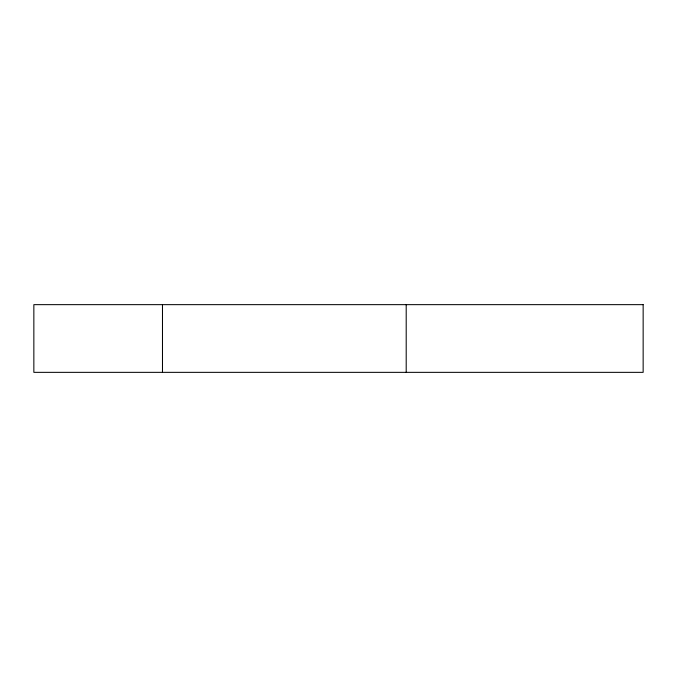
<?xml version="1.0" encoding="UTF-8"?>
<svg xmlns="http://www.w3.org/2000/svg" width="677" height="677" viewBox="0 0 677 677"><rect width="100%" height="100%" fill="white"/><g stroke="black" fill="none" stroke-linecap="round" stroke-linejoin="round"><path stroke-width="1.02" d="M406.2 304.65L406.2 372.35M162.48 304.65L162.48 372.35M643.15 304.65L33.85 304.65L33.85 372.35L643.15 372.35L643.15 304.65"/></g></svg>
